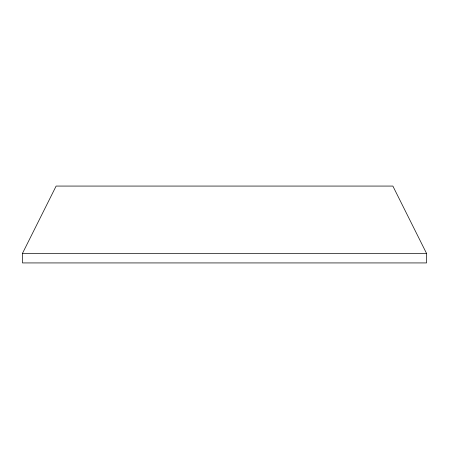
<?xml version="1.0" encoding="UTF-8"?>
<svg xmlns="http://www.w3.org/2000/svg" width="449" height="449" viewBox="0 0 449 449"><rect width="100%" height="100%" fill="white"/><g stroke="black" fill="none" stroke-linecap="round" stroke-linejoin="round"><path stroke-width="0.67" d="M22.45 253.427L56.125 186.071L392.875 186.071L426.55 253.427L426.55 262.929L22.45 262.929L22.45 253.427L426.55 253.427"/></g></svg>
